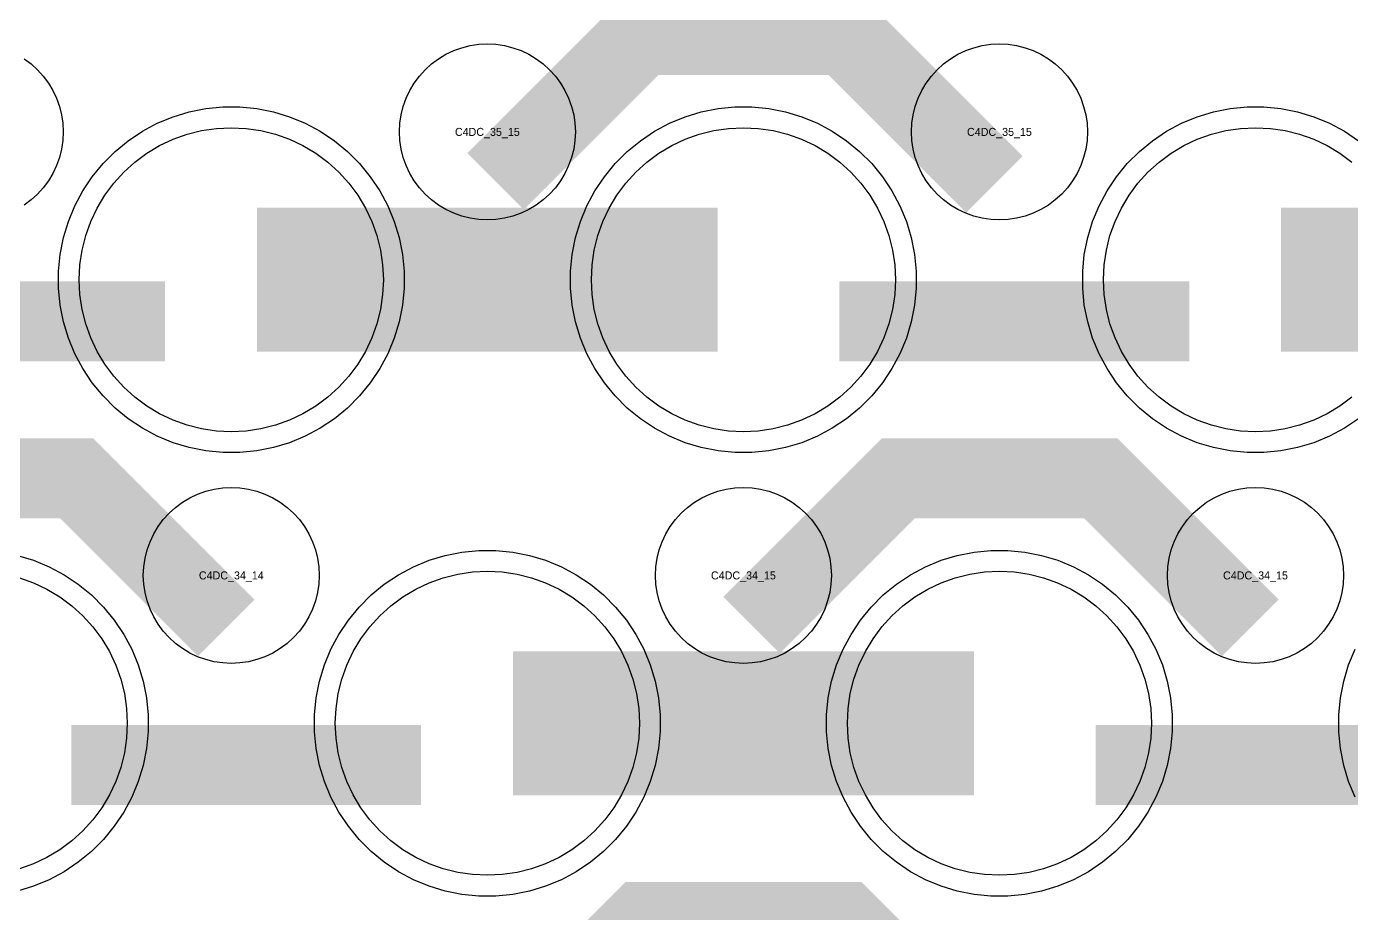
# Model space of a CAD drawing. Extents: x -11880 to 11880, y -14992 to 14992.
# Drawn here: x -7344 to -6930, y -10187.8 to -9910.7 of the extents above; entities that cross this region are included whole.
import ezdxf
from ezdxf.enums import TextEntityAlignment as Align

# ---------------------------------------------------------------- set-up
doc = ezdxf.new("R2010")
doc.units = 0
doc.header["$MEASUREMENT"] = 0
for name, color, linetype in [('GDS_775_DT_237', 138, 'CONTINUOUS'), ('RDL1_FS', 34, 'CONTINUOUS'), ('RDL_BS', 160, 'CONTINUOUS')]:
    doc.layers.add(name, color=color, linetype=linetype)

msp = doc.modelspace()

# ---------------------------------------------------------------- linework, layer by layer
at = {"layer": 'RDL1_FS', "color": 240, "true_color": 0xed1f24}
for points in [[(-7280, -10037.329), (-7284.657, -10037.1), (-7289.268, -10036.416), (-7293.791, -10035.284), (-7298.181, -10033.712), (-7302.395, -10031.72), (-7306.395, -10029.322), (-7310.14, -10026.544), (-7313.594, -10023.414), (-7316.724, -10019.96), (-7319.502, -10016.215), (-7321.9, -10012.215), (-7323.892, -10008.001), (-7325.464, -10003.611), (-7326.596, -9999.088), (-7327.28, -9994.477), (-7327.509, -9989.82), (-7327.28, -9985.163), (-7326.596, -9980.552), (-7325.464, -9976.029), (-7323.892, -9971.639), (-7321.9, -9967.425), (-7319.502, -9963.425), (-7316.724, -9959.68), (-7313.594, -9956.226), (-7310.14, -9953.096), (-7306.395, -9950.318), (-7302.395, -9947.92), (-7298.181, -9945.928), (-7293.791, -9944.356), (-7289.268, -9943.224), (-7284.657, -9942.54), (-7280, -9942.311), (-7275.343, -9942.54), (-7270.732, -9943.224), (-7266.209, -9944.356), (-7261.819, -9945.928), (-7257.605, -9947.92), (-7253.605, -9950.318), (-7249.86, -9953.096), (-7246.406, -9956.226), (-7243.276, -9959.68), (-7240.498, -9963.425), (-7238.1, -9967.425), (-7236.108, -9971.639), (-7234.536, -9976.029), (-7233.404, -9980.552), (-7232.72, -9985.163), (-7232.491, -9989.82), (-7232.72, -9994.477), (-7233.404, -9999.088), (-7234.536, -10003.611), (-7236.108, -10008.001), (-7238.1, -10012.215), (-7240.498, -10016.215), (-7243.276, -10019.96), (-7246.406, -10023.414), (-7249.86, -10026.544), (-7253.605, -10029.322), (-7257.605, -10031.72), (-7261.819, -10033.712), (-7266.209, -10035.284), (-7270.732, -10036.416), (-7275.343, -10037.1)], [(-7120, -10037.329), (-7124.657, -10037.1), (-7129.268, -10036.416), (-7133.791, -10035.284), (-7138.181, -10033.712), (-7142.395, -10031.72), (-7146.395, -10029.322), (-7150.14, -10026.544), (-7153.594, -10023.414), (-7156.724, -10019.96), (-7159.502, -10016.215), (-7161.9, -10012.215), (-7163.892, -10008.001), (-7165.464, -10003.611), (-7166.596, -9999.088), (-7167.28, -9994.477), (-7167.509, -9989.82), (-7167.28, -9985.163), (-7166.596, -9980.552), (-7165.464, -9976.029), (-7163.892, -9971.639), (-7161.9, -9967.425), (-7159.502, -9963.425), (-7156.724, -9959.68), (-7153.594, -9956.226), (-7150.14, -9953.096), (-7146.395, -9950.318), (-7142.395, -9947.92), (-7138.181, -9945.928), (-7133.791, -9944.356), (-7129.268, -9943.224), (-7124.657, -9942.54), (-7120, -9942.311), (-7115.343, -9942.54), (-7110.732, -9943.224), (-7106.209, -9944.356), (-7101.819, -9945.928), (-7097.605, -9947.92), (-7093.605, -9950.318), (-7089.86, -9953.096), (-7086.406, -9956.226), (-7083.276, -9959.68), (-7080.498, -9963.425), (-7078.1, -9967.425), (-7076.108, -9971.639), (-7074.536, -9976.029), (-7073.404, -9980.552), (-7072.72, -9985.163), (-7072.491, -9989.82), (-7072.72, -9994.477), (-7073.404, -9999.088), (-7074.536, -10003.611), (-7076.108, -10008.001), (-7078.1, -10012.215), (-7080.498, -10016.215), (-7083.276, -10019.96), (-7086.406, -10023.414), (-7089.86, -10026.544), (-7093.605, -10029.322), (-7097.605, -10031.72), (-7101.819, -10033.712), (-7106.209, -10035.284), (-7110.732, -10036.416), (-7115.343, -10037.1)]]:
    msp.add_lwpolyline(points, close=True, dxfattribs=at)
msp.add_lwpolyline([(-6929.86, -10026.544), (-6933.605, -10029.322), (-6937.605, -10031.72), (-6941.819, -10033.712), (-6946.209, -10035.284), (-6950.732, -10036.416), (-6955.343, -10037.1), (-6960, -10037.329), (-6964.657, -10037.1), (-6969.268, -10036.416), (-6973.791, -10035.284), (-6978.181, -10033.712), (-6982.395, -10031.72), (-6986.395, -10029.322), (-6990.14, -10026.544), (-6993.594, -10023.414), (-6996.724, -10019.96), (-6999.502, -10016.215), (-7001.9, -10012.215), (-7003.892, -10008.001), (-7005.464, -10003.611), (-7006.596, -9999.088), (-7007.28, -9994.477), (-7007.509, -9989.82), (-7007.28, -9985.163), (-7006.596, -9980.552), (-7005.464, -9976.029), (-7003.892, -9971.639), (-7001.9, -9967.425), (-6999.502, -9963.425), (-6996.724, -9959.68), (-6993.594, -9956.226), (-6990.14, -9953.096), (-6986.395, -9950.318), (-6982.395, -9947.92), (-6978.181, -9945.928), (-6973.791, -9944.356), (-6969.268, -9943.224), (-6964.657, -9942.54), (-6960, -9942.311), (-6955.343, -9942.54), (-6950.732, -9943.224), (-6946.209, -9944.356), (-6941.819, -9945.928), (-6937.605, -9947.92), (-6933.605, -9950.318), (-6929.86, -9953.096)], dxfattribs=at)
for points in [[(-7271.998, -9989.82, 45, 45, 0), (-7199.998, -9989.82, 45, 45, 0)], [(-7199.998, -9989.82, 45, 45, 0), (-7127.998, -9989.82, 45, 45, 0)], [(-6951.998, -9989.82, 45, 45, 0), (-6879.998, -9989.82, 45, 45, 0)]]:
    msp.add_lwpolyline(points, format="xyseb", dxfattribs=at)
at = {"layer": 'RDL1_FS'}
msp.add_lwpolyline([(-7346.209, -10082.921), (-7341.819, -10084.493), (-7337.605, -10086.485), (-7333.605, -10088.883), (-7329.86, -10091.661), (-7326.406, -10094.791), (-7323.276, -10098.245), (-7320.498, -10101.99), (-7318.1, -10105.99), (-7316.108, -10110.204), (-7314.536, -10114.594), (-7313.404, -10119.117), (-7312.72, -10123.728), (-7312.491, -10128.385), (-7312.72, -10133.042), (-7313.404, -10137.653), (-7314.536, -10142.176), (-7316.108, -10146.566), (-7318.1, -10150.78), (-7320.498, -10154.78), (-7323.276, -10158.525), (-7326.406, -10161.979), (-7329.86, -10165.109), (-7333.605, -10167.887), (-7337.605, -10170.285), (-7341.819, -10172.277), (-7346.209, -10173.849)], dxfattribs=at)
for points in [[(-7200, -10175.894), (-7204.657, -10175.665), (-7209.268, -10174.981), (-7213.791, -10173.849), (-7218.181, -10172.277), (-7222.395, -10170.285), (-7226.395, -10167.887), (-7230.14, -10165.109), (-7233.594, -10161.979), (-7236.724, -10158.525), (-7239.502, -10154.78), (-7241.9, -10150.78), (-7243.892, -10146.566), (-7245.464, -10142.176), (-7246.596, -10137.653), (-7247.28, -10133.042), (-7247.509, -10128.385), (-7247.28, -10123.728), (-7246.596, -10119.117), (-7245.464, -10114.594), (-7243.892, -10110.204), (-7241.9, -10105.99), (-7239.502, -10101.99), (-7236.724, -10098.245), (-7233.594, -10094.791), (-7230.14, -10091.661), (-7226.395, -10088.883), (-7222.395, -10086.485), (-7218.181, -10084.493), (-7213.791, -10082.921), (-7209.268, -10081.789), (-7204.657, -10081.105), (-7200, -10080.876), (-7195.343, -10081.105), (-7190.732, -10081.789), (-7186.209, -10082.921), (-7181.819, -10084.493), (-7177.605, -10086.485), (-7173.605, -10088.883), (-7169.86, -10091.661), (-7166.406, -10094.791), (-7163.276, -10098.245), (-7160.498, -10101.99), (-7158.1, -10105.99), (-7156.108, -10110.204), (-7154.536, -10114.594), (-7153.404, -10119.117), (-7152.72, -10123.728), (-7152.491, -10128.385), (-7152.72, -10133.042), (-7153.404, -10137.653), (-7154.536, -10142.176), (-7156.108, -10146.566), (-7158.1, -10150.78), (-7160.498, -10154.78), (-7163.276, -10158.525), (-7166.406, -10161.979), (-7169.86, -10165.109), (-7173.605, -10167.887), (-7177.605, -10170.285), (-7181.819, -10172.277), (-7186.209, -10173.849), (-7190.732, -10174.981), (-7195.343, -10175.665)], [(-7040, -10175.894), (-7044.657, -10175.665), (-7049.268, -10174.981), (-7053.791, -10173.849), (-7058.181, -10172.277), (-7062.395, -10170.285), (-7066.395, -10167.887), (-7070.14, -10165.109), (-7073.594, -10161.979), (-7076.724, -10158.525), (-7079.502, -10154.78), (-7081.9, -10150.78), (-7083.892, -10146.566), (-7085.464, -10142.176), (-7086.596, -10137.653), (-7087.28, -10133.042), (-7087.509, -10128.385), (-7087.28, -10123.728), (-7086.596, -10119.117), (-7085.464, -10114.594), (-7083.892, -10110.204), (-7081.9, -10105.99), (-7079.502, -10101.99), (-7076.724, -10098.245), (-7073.594, -10094.791), (-7070.14, -10091.661), (-7066.395, -10088.883), (-7062.395, -10086.485), (-7058.181, -10084.493), (-7053.791, -10082.921), (-7049.268, -10081.789), (-7044.657, -10081.105), (-7040, -10080.876), (-7035.343, -10081.105), (-7030.732, -10081.789), (-7026.209, -10082.921), (-7021.819, -10084.493), (-7017.605, -10086.485), (-7013.605, -10088.883), (-7009.86, -10091.661), (-7006.406, -10094.791), (-7003.276, -10098.245), (-7000.498, -10101.99), (-6998.1, -10105.99), (-6996.108, -10110.204), (-6994.536, -10114.594), (-6993.404, -10119.117), (-6992.72, -10123.728), (-6992.491, -10128.385), (-6992.72, -10133.042), (-6993.404, -10137.653), (-6994.536, -10142.176), (-6996.108, -10146.566), (-6998.1, -10150.78), (-7000.498, -10154.78), (-7003.276, -10158.525), (-7006.406, -10161.979), (-7009.86, -10165.109), (-7013.605, -10167.887), (-7017.605, -10170.285), (-7021.819, -10172.277), (-7026.209, -10173.849), (-7030.732, -10174.981), (-7035.343, -10175.665)]]:
    msp.add_lwpolyline(points, close=True, dxfattribs=at)
for points in [[(-7191.998, -10128.385, 45, 45, 0), (-7119.998, -10128.385, 45, 45, 0)], [(-7119.998, -10128.385, 45, 45, 0), (-7047.998, -10128.385, 45, 45, 0)]]:
    msp.add_lwpolyline(points, format="xyseb", dxfattribs=at)
at = {"layer": 'RDL_BS'}
for points in [[(-7197.438, -9959.134, 25, 25, 0), (-7151.623, -9913.319, 25, 25, 0), (-7118.07, -9913.319, 25, 25, 0)], [(-7041.599, -9960.033, 25, 25, 0), (-7088.313, -9913.319, 25, 25, 0), (-7118.071, -9913.319, 25, 25, 0)], [(-7281.599, -10098.598, 25, 25, 0), (-7328.313, -10051.884, 25, 25, 0), (-7358.071, -10051.884, 25, 25, 0)], [(-7117.438, -10097.699, 25, 25, 0), (-7071.623, -10051.884, 25, 25, 0), (-7038.07, -10051.884, 25, 25, 0)], [(-6961.599, -10098.598, 25, 25, 0), (-7008.313, -10051.884, 25, 25, 0), (-7038.071, -10051.884, 25, 25, 0)], [(-7329.984, -10141.398, 25, 25, 0), (-7220.719, -10141.398, 25, 25, 0)], [(-7009.984, -10141.398, 25, 25, 0), (-6900.719, -10141.398, 25, 25, 0)], [(-7197.438, -10236.264, 25, 25, 0), (-7151.623, -10190.449, 25, 25, 0), (-7118.07, -10190.449, 25, 25, 0)], [(-7041.599, -10237.163, 25, 25, 0), (-7088.313, -10190.449, 25, 25, 0), (-7118.071, -10190.449, 25, 25, 0)]]:
    msp.add_lwpolyline(points, format="xyseb", dxfattribs=at)
for points in [[(-7200, -9971.126), (-7202.693, -9970.994), (-7205.365, -9970.598), (-7207.984, -9969.941), (-7210.519, -9969.034), (-7212.956, -9967.882), (-7215.28, -9966.489), (-7217.443, -9964.886), (-7219.442, -9963.074), (-7221.254, -9961.075), (-7222.857, -9958.912), (-7224.25, -9956.588), (-7225.402, -9954.151), (-7226.309, -9951.616), (-7226.966, -9948.997), (-7227.362, -9946.325), (-7227.494, -9943.632), (-7227.362, -9940.939), (-7226.966, -9938.267), (-7226.309, -9935.648), (-7225.402, -9933.113), (-7224.25, -9930.676), (-7222.857, -9928.352), (-7221.254, -9926.189), (-7219.442, -9924.19), (-7217.443, -9922.378), (-7215.28, -9920.775), (-7212.956, -9919.382), (-7210.519, -9918.23), (-7207.984, -9917.323), (-7205.365, -9916.666), (-7202.693, -9916.27), (-7200, -9916.138), (-7197.307, -9916.27), (-7194.635, -9916.666), (-7192.016, -9917.323), (-7189.481, -9918.23), (-7187.044, -9919.382), (-7184.72, -9920.775), (-7182.557, -9922.378), (-7180.558, -9924.19), (-7178.746, -9926.189), (-7177.143, -9928.352), (-7175.75, -9930.676), (-7174.598, -9933.113), (-7173.691, -9935.648), (-7173.034, -9938.267), (-7172.638, -9940.939), (-7172.506, -9943.632), (-7172.638, -9946.325), (-7173.034, -9948.997), (-7173.691, -9951.616), (-7174.598, -9954.151), (-7175.75, -9956.588), (-7177.143, -9958.912), (-7178.746, -9961.075), (-7180.558, -9963.074), (-7182.557, -9964.886), (-7184.72, -9966.489), (-7187.044, -9967.882), (-7189.481, -9969.034), (-7192.016, -9969.941), (-7194.635, -9970.598), (-7197.307, -9970.994)], [(-7040, -9971.126), (-7042.693, -9970.994), (-7045.365, -9970.598), (-7047.984, -9969.941), (-7050.519, -9969.034), (-7052.956, -9967.882), (-7055.28, -9966.489), (-7057.443, -9964.886), (-7059.442, -9963.074), (-7061.254, -9961.075), (-7062.857, -9958.912), (-7064.25, -9956.588), (-7065.402, -9954.151), (-7066.309, -9951.616), (-7066.966, -9948.997), (-7067.362, -9946.325), (-7067.494, -9943.632), (-7067.362, -9940.939), (-7066.966, -9938.267), (-7066.309, -9935.648), (-7065.402, -9933.113), (-7064.25, -9930.676), (-7062.857, -9928.352), (-7061.254, -9926.189), (-7059.442, -9924.19), (-7057.443, -9922.378), (-7055.28, -9920.775), (-7052.956, -9919.382), (-7050.519, -9918.23), (-7047.984, -9917.323), (-7045.365, -9916.666), (-7042.693, -9916.27), (-7040, -9916.138), (-7037.307, -9916.27), (-7034.635, -9916.666), (-7032.016, -9917.323), (-7029.481, -9918.23), (-7027.044, -9919.382), (-7024.72, -9920.775), (-7022.557, -9922.378), (-7020.558, -9924.19), (-7018.746, -9926.189), (-7017.143, -9928.352), (-7015.75, -9930.676), (-7014.598, -9933.113), (-7013.691, -9935.648), (-7013.034, -9938.267), (-7012.638, -9940.939), (-7012.506, -9943.632), (-7012.638, -9946.325), (-7013.034, -9948.997), (-7013.691, -9951.616), (-7014.598, -9954.151), (-7015.75, -9956.588), (-7017.143, -9958.912), (-7018.746, -9961.075), (-7020.558, -9963.074), (-7022.557, -9964.886), (-7024.72, -9966.489), (-7027.044, -9967.882), (-7029.481, -9969.034), (-7032.016, -9969.941), (-7034.635, -9970.598), (-7037.307, -9970.994)], [(-7280, -10109.691), (-7282.693, -10109.559), (-7285.365, -10109.163), (-7287.984, -10108.506), (-7290.519, -10107.599), (-7292.956, -10106.447), (-7295.28, -10105.054), (-7297.443, -10103.451), (-7299.442, -10101.639), (-7301.254, -10099.64), (-7302.857, -10097.477), (-7304.25, -10095.153), (-7305.402, -10092.716), (-7306.309, -10090.181), (-7306.966, -10087.562), (-7307.362, -10084.89), (-7307.494, -10082.197), (-7307.362, -10079.504), (-7306.966, -10076.832), (-7306.309, -10074.213), (-7305.402, -10071.678), (-7304.25, -10069.241), (-7302.857, -10066.917), (-7301.254, -10064.754), (-7299.442, -10062.755), (-7297.443, -10060.943), (-7295.28, -10059.34), (-7292.956, -10057.947), (-7290.519, -10056.795), (-7287.984, -10055.888), (-7285.365, -10055.231), (-7282.693, -10054.835), (-7280, -10054.703), (-7277.307, -10054.835), (-7274.635, -10055.231), (-7272.016, -10055.888), (-7269.481, -10056.795), (-7267.044, -10057.947), (-7264.72, -10059.34), (-7262.557, -10060.943), (-7260.558, -10062.755), (-7258.746, -10064.754), (-7257.143, -10066.917), (-7255.75, -10069.241), (-7254.598, -10071.678), (-7253.691, -10074.213), (-7253.034, -10076.832), (-7252.638, -10079.504), (-7252.506, -10082.197), (-7252.638, -10084.89), (-7253.034, -10087.562), (-7253.691, -10090.181), (-7254.598, -10092.716), (-7255.75, -10095.153), (-7257.143, -10097.477), (-7258.746, -10099.64), (-7260.558, -10101.639), (-7262.557, -10103.451), (-7264.72, -10105.054), (-7267.044, -10106.447), (-7269.481, -10107.599), (-7272.016, -10108.506), (-7274.635, -10109.163), (-7277.307, -10109.559)], [(-7120, -10109.691), (-7122.693, -10109.559), (-7125.365, -10109.163), (-7127.984, -10108.506), (-7130.519, -10107.599), (-7132.956, -10106.447), (-7135.28, -10105.054), (-7137.443, -10103.451), (-7139.442, -10101.639), (-7141.254, -10099.64), (-7142.857, -10097.477), (-7144.25, -10095.153), (-7145.402, -10092.716), (-7146.309, -10090.181), (-7146.966, -10087.562), (-7147.362, -10084.89), (-7147.494, -10082.197), (-7147.362, -10079.504), (-7146.966, -10076.832), (-7146.309, -10074.213), (-7145.402, -10071.678), (-7144.25, -10069.241), (-7142.857, -10066.917), (-7141.254, -10064.754), (-7139.442, -10062.755), (-7137.443, -10060.943), (-7135.28, -10059.34), (-7132.956, -10057.947), (-7130.519, -10056.795), (-7127.984, -10055.888), (-7125.365, -10055.231), (-7122.693, -10054.835), (-7120, -10054.703), (-7117.307, -10054.835), (-7114.635, -10055.231), (-7112.016, -10055.888), (-7109.481, -10056.795), (-7107.044, -10057.947), (-7104.72, -10059.34), (-7102.557, -10060.943), (-7100.558, -10062.755), (-7098.746, -10064.754), (-7097.143, -10066.917), (-7095.75, -10069.241), (-7094.598, -10071.678), (-7093.691, -10074.213), (-7093.034, -10076.832), (-7092.638, -10079.504), (-7092.506, -10082.197), (-7092.638, -10084.89), (-7093.034, -10087.562), (-7093.691, -10090.181), (-7094.598, -10092.716), (-7095.75, -10095.153), (-7097.143, -10097.477), (-7098.746, -10099.64), (-7100.558, -10101.639), (-7102.557, -10103.451), (-7104.72, -10105.054), (-7107.044, -10106.447), (-7109.481, -10107.599), (-7112.016, -10108.506), (-7114.635, -10109.163), (-7117.307, -10109.559)], [(-6960, -10109.691), (-6962.693, -10109.559), (-6965.365, -10109.163), (-6967.984, -10108.506), (-6970.519, -10107.599), (-6972.956, -10106.447), (-6975.28, -10105.054), (-6977.443, -10103.451), (-6979.442, -10101.639), (-6981.254, -10099.64), (-6982.857, -10097.477), (-6984.25, -10095.153), (-6985.402, -10092.716), (-6986.309, -10090.181), (-6986.966, -10087.562), (-6987.362, -10084.89), (-6987.494, -10082.197), (-6987.362, -10079.504), (-6986.966, -10076.832), (-6986.309, -10074.213), (-6985.402, -10071.678), (-6984.25, -10069.241), (-6982.857, -10066.917), (-6981.254, -10064.754), (-6979.442, -10062.755), (-6977.443, -10060.943), (-6975.28, -10059.34), (-6972.956, -10057.947), (-6970.519, -10056.795), (-6967.984, -10055.888), (-6965.365, -10055.231), (-6962.693, -10054.835), (-6960, -10054.703), (-6957.307, -10054.835), (-6954.635, -10055.231), (-6952.016, -10055.888), (-6949.481, -10056.795), (-6947.044, -10057.947), (-6944.72, -10059.34), (-6942.557, -10060.943), (-6940.558, -10062.755), (-6938.746, -10064.754), (-6937.143, -10066.917), (-6935.75, -10069.241), (-6934.598, -10071.678), (-6933.691, -10074.213), (-6933.034, -10076.832), (-6932.638, -10079.504), (-6932.506, -10082.197), (-6932.638, -10084.89), (-6933.034, -10087.562), (-6933.691, -10090.181), (-6934.598, -10092.716), (-6935.75, -10095.153), (-6937.143, -10097.477), (-6938.746, -10099.64), (-6940.558, -10101.639), (-6942.557, -10103.451), (-6944.72, -10105.054), (-6947.044, -10106.447), (-6949.481, -10107.599), (-6952.016, -10108.506), (-6954.635, -10109.163), (-6957.307, -10109.559)], [(-7202.644, -10182.385), (-7207.938, -10181.868), (-7213.165, -10180.822), (-7218.205, -10179.291), (-7223.115, -10177.26), (-7227.777, -10174.768), (-7232.191, -10171.821), (-7236.292, -10168.459), (-7240.074, -10164.677), (-7243.436, -10160.576), (-7246.383, -10156.162), (-7248.875, -10151.5), (-7250.906, -10146.59), (-7252.437, -10141.55), (-7253.483, -10136.323), (-7254, -10131.029), (-7254, -10125.741), (-7253.483, -10120.447), (-7252.437, -10115.22), (-7250.906, -10110.18), (-7248.875, -10105.27), (-7246.383, -10100.608), (-7243.436, -10096.194), (-7240.074, -10092.093), (-7236.292, -10088.311), (-7232.191, -10084.949), (-7227.777, -10082.002), (-7223.115, -10079.51), (-7218.205, -10077.479), (-7213.165, -10075.948), (-7207.938, -10074.902), (-7202.644, -10074.385), (-7197.356, -10074.385), (-7192.062, -10074.902), (-7186.835, -10075.948), (-7181.795, -10077.479), (-7176.885, -10079.51), (-7172.223, -10082.002), (-7167.809, -10084.949), (-7163.708, -10088.311), (-7159.926, -10092.093), (-7156.564, -10096.194), (-7153.617, -10100.608), (-7151.125, -10105.27), (-7149.094, -10110.18), (-7147.563, -10115.22), (-7146.517, -10120.447), (-7146, -10125.741), (-7146, -10131.029), (-7146.517, -10136.323), (-7147.563, -10141.55), (-7149.094, -10146.59), (-7151.125, -10151.5), (-7153.617, -10156.162), (-7156.564, -10160.576), (-7159.926, -10164.677), (-7163.708, -10168.459), (-7167.809, -10171.821), (-7172.223, -10174.768), (-7176.885, -10177.26), (-7181.795, -10179.291), (-7186.835, -10180.822), (-7192.062, -10181.868), (-7197.356, -10182.385)], [(-7042.644, -10182.385), (-7047.938, -10181.868), (-7053.165, -10180.822), (-7058.205, -10179.291), (-7063.115, -10177.26), (-7067.777, -10174.768), (-7072.191, -10171.821), (-7076.292, -10168.459), (-7080.074, -10164.677), (-7083.436, -10160.576), (-7086.383, -10156.162), (-7088.875, -10151.5), (-7090.906, -10146.59), (-7092.437, -10141.55), (-7093.483, -10136.323), (-7094, -10131.029), (-7094, -10125.741), (-7093.483, -10120.447), (-7092.437, -10115.22), (-7090.906, -10110.18), (-7088.875, -10105.27), (-7086.383, -10100.608), (-7083.436, -10096.194), (-7080.074, -10092.093), (-7076.292, -10088.311), (-7072.191, -10084.949), (-7067.777, -10082.002), (-7063.115, -10079.51), (-7058.205, -10077.479), (-7053.165, -10075.948), (-7047.938, -10074.902), (-7042.644, -10074.385), (-7037.356, -10074.385), (-7032.062, -10074.902), (-7026.835, -10075.948), (-7021.795, -10077.479), (-7016.885, -10079.51), (-7012.223, -10082.002), (-7007.809, -10084.949), (-7003.708, -10088.311), (-6999.926, -10092.093), (-6996.564, -10096.194), (-6993.617, -10100.608), (-6991.125, -10105.27), (-6989.094, -10110.18), (-6987.563, -10115.22), (-6986.517, -10120.447), (-6986, -10125.741), (-6986, -10131.029), (-6986.517, -10136.323), (-6987.563, -10141.55), (-6989.094, -10146.59), (-6991.125, -10151.5), (-6993.617, -10156.162), (-6996.564, -10160.576), (-6999.926, -10164.677), (-7003.708, -10168.459), (-7007.809, -10171.821), (-7012.223, -10174.768), (-7016.885, -10177.26), (-7021.795, -10179.291), (-7026.835, -10180.822), (-7032.062, -10181.868), (-7037.356, -10182.385)]]:
    msp.add_lwpolyline(points, close=True, dxfattribs=at)
for points in [[(-7344.72, -9920.775), (-7342.557, -9922.378), (-7340.558, -9924.19), (-7338.746, -9926.189), (-7337.143, -9928.352), (-7335.75, -9930.676), (-7334.598, -9933.113), (-7333.691, -9935.648), (-7333.034, -9938.267), (-7332.638, -9940.939), (-7332.506, -9943.632), (-7332.638, -9946.325), (-7333.034, -9948.997), (-7333.691, -9951.616), (-7334.598, -9954.151), (-7335.75, -9956.588), (-7337.143, -9958.912), (-7338.746, -9961.075), (-7340.558, -9963.074), (-7342.557, -9964.886), (-7344.72, -9966.489)], [(-7346.835, -10075.948), (-7341.795, -10077.479), (-7336.885, -10079.51), (-7332.223, -10082.002), (-7327.809, -10084.949), (-7323.708, -10088.311), (-7319.926, -10092.093), (-7316.564, -10096.194), (-7313.617, -10100.608), (-7311.125, -10105.27), (-7309.094, -10110.18), (-7307.563, -10115.22), (-7306.517, -10120.447), (-7306, -10125.741), (-7306, -10131.029), (-7306.517, -10136.323), (-7307.563, -10141.55), (-7309.094, -10146.59), (-7311.125, -10151.5), (-7313.617, -10156.162), (-7316.564, -10160.576), (-7319.926, -10164.677), (-7323.708, -10168.459), (-7327.809, -10171.821), (-7332.223, -10174.768), (-7336.885, -10177.26), (-7341.795, -10179.291), (-7346.835, -10180.822)], [(-6928.875, -10151.5), (-6930.906, -10146.59), (-6932.437, -10141.55), (-6933.483, -10136.323), (-6934, -10131.029), (-6934, -10125.741), (-6933.483, -10120.447), (-6932.437, -10115.22), (-6930.906, -10110.18), (-6928.875, -10105.27)]]:
    msp.add_lwpolyline(points, dxfattribs=at)
at = {"layer": 'RDL_BS', "color": 240, "true_color": 0xed1f24}
for points in [[(-7282.644, -10043.82), (-7287.938, -10043.303), (-7293.165, -10042.257), (-7298.205, -10040.726), (-7303.115, -10038.695), (-7307.777, -10036.203), (-7312.191, -10033.256), (-7316.292, -10029.894), (-7320.074, -10026.112), (-7323.436, -10022.011), (-7326.383, -10017.597), (-7328.875, -10012.935), (-7330.906, -10008.025), (-7332.437, -10002.985), (-7333.483, -9997.758), (-7334, -9992.464), (-7334, -9987.176), (-7333.483, -9981.882), (-7332.437, -9976.655), (-7330.906, -9971.615), (-7328.875, -9966.705), (-7326.383, -9962.043), (-7323.436, -9957.629), (-7320.074, -9953.528), (-7316.292, -9949.746), (-7312.191, -9946.384), (-7307.777, -9943.437), (-7303.115, -9940.945), (-7298.205, -9938.914), (-7293.165, -9937.383), (-7287.938, -9936.337), (-7282.644, -9935.82), (-7277.356, -9935.82), (-7272.062, -9936.337), (-7266.835, -9937.383), (-7261.795, -9938.914), (-7256.885, -9940.945), (-7252.223, -9943.437), (-7247.809, -9946.384), (-7243.708, -9949.746), (-7239.926, -9953.528), (-7236.564, -9957.629), (-7233.617, -9962.043), (-7231.125, -9966.705), (-7229.094, -9971.615), (-7227.563, -9976.655), (-7226.517, -9981.882), (-7226, -9987.176), (-7226, -9992.464), (-7226.517, -9997.758), (-7227.563, -10002.985), (-7229.094, -10008.025), (-7231.125, -10012.935), (-7233.617, -10017.597), (-7236.564, -10022.011), (-7239.926, -10026.112), (-7243.708, -10029.894), (-7247.809, -10033.256), (-7252.223, -10036.203), (-7256.885, -10038.695), (-7261.795, -10040.726), (-7266.835, -10042.257), (-7272.062, -10043.303), (-7277.356, -10043.82)], [(-7122.644, -10043.82), (-7127.938, -10043.303), (-7133.165, -10042.257), (-7138.205, -10040.726), (-7143.115, -10038.695), (-7147.777, -10036.203), (-7152.191, -10033.256), (-7156.292, -10029.894), (-7160.074, -10026.112), (-7163.436, -10022.011), (-7166.383, -10017.597), (-7168.875, -10012.935), (-7170.906, -10008.025), (-7172.437, -10002.985), (-7173.483, -9997.758), (-7174, -9992.464), (-7174, -9987.176), (-7173.483, -9981.882), (-7172.437, -9976.655), (-7170.906, -9971.615), (-7168.875, -9966.705), (-7166.383, -9962.043), (-7163.436, -9957.629), (-7160.074, -9953.528), (-7156.292, -9949.746), (-7152.191, -9946.384), (-7147.777, -9943.437), (-7143.115, -9940.945), (-7138.205, -9938.914), (-7133.165, -9937.383), (-7127.938, -9936.337), (-7122.644, -9935.82), (-7117.356, -9935.82), (-7112.062, -9936.337), (-7106.835, -9937.383), (-7101.795, -9938.914), (-7096.885, -9940.945), (-7092.223, -9943.437), (-7087.809, -9946.384), (-7083.708, -9949.746), (-7079.926, -9953.528), (-7076.564, -9957.629), (-7073.617, -9962.043), (-7071.125, -9966.705), (-7069.094, -9971.615), (-7067.563, -9976.655), (-7066.517, -9981.882), (-7066, -9987.176), (-7066, -9992.464), (-7066.517, -9997.758), (-7067.563, -10002.985), (-7069.094, -10008.025), (-7071.125, -10012.935), (-7073.617, -10017.597), (-7076.564, -10022.011), (-7079.926, -10026.112), (-7083.708, -10029.894), (-7087.809, -10033.256), (-7092.223, -10036.203), (-7096.885, -10038.695), (-7101.795, -10040.726), (-7106.835, -10042.257), (-7112.062, -10043.303), (-7117.356, -10043.82)]]:
    msp.add_lwpolyline(points, close=True, dxfattribs=at)
msp.add_lwpolyline([(-6927.809, -10033.256), (-6932.223, -10036.203), (-6936.885, -10038.695), (-6941.795, -10040.726), (-6946.835, -10042.257), (-6952.062, -10043.303), (-6957.356, -10043.82), (-6962.644, -10043.82), (-6967.938, -10043.303), (-6973.165, -10042.257), (-6978.205, -10040.726), (-6983.115, -10038.695), (-6987.777, -10036.203), (-6992.191, -10033.256), (-6996.292, -10029.894), (-7000.074, -10026.112), (-7003.436, -10022.011), (-7006.383, -10017.597), (-7008.875, -10012.935), (-7010.906, -10008.025), (-7012.437, -10002.985), (-7013.483, -9997.758), (-7014, -9992.464), (-7014, -9987.176), (-7013.483, -9981.882), (-7012.437, -9976.655), (-7010.906, -9971.615), (-7008.875, -9966.705), (-7006.383, -9962.043), (-7003.436, -9957.629), (-7000.074, -9953.528), (-6996.292, -9949.746), (-6992.191, -9946.384), (-6987.777, -9943.437), (-6983.115, -9940.945), (-6978.205, -9938.914), (-6973.165, -9937.383), (-6967.938, -9936.337), (-6962.644, -9935.82), (-6957.356, -9935.82), (-6952.062, -9936.337), (-6946.835, -9937.383), (-6941.795, -9938.914), (-6936.885, -9940.945), (-6932.223, -9943.437), (-6927.809, -9946.384)], dxfattribs=at)
for points in [[(-7409.984, -10002.833, 25, 25, 0), (-7300.719, -10002.833, 25, 25, 0)], [(-7089.984, -10002.833, 25, 25, 0), (-6980.719, -10002.833, 25, 25, 0)]]:
    msp.add_lwpolyline(points, format="xyseb", dxfattribs=at)

# ---------------------------------------------------------------- texts
at = {"layer": 'GDS_775_DT_237'}
for s, p in [('C4DC_35_15', (-7200, -9943.632)), ('C4DC_35_15', (-7200, -9943.632)), ('C4DC_35_15', (-7040, -9943.632)), ('C4DC_35_15', (-7040, -9943.632)), ('C4DC_34_14', (-7280, -10082.197)), ('C4DC_34_14', (-7280, -10082.197)), ('C4DC_34_15', (-7120, -10082.197)), ('C4DC_34_15', (-7120, -10082.197)), ('C4DC_34_15', (-6960, -10082.197)), ('C4DC_34_15', (-6960, -10082.197))]:
    msp.add_text(s, height=2.5, dxfattribs=at).set_placement(p, align=Align.MIDDLE_CENTER)

doc.saveas('drawing.dxf')
